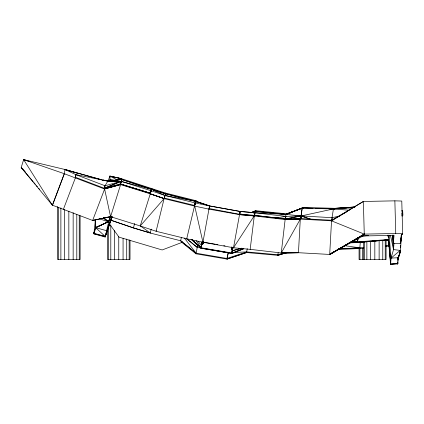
<?xml version="1.0" encoding="UTF-8"?>
<svg xmlns="http://www.w3.org/2000/svg" width="424" height="424" viewBox="0 0 424 424"><rect width="100%" height="100%" fill="white"/><g stroke="black" fill="none" stroke-linecap="round" stroke-linejoin="round"><path stroke-width="0.64" d="M201.638 245.152L202.995 243.721L203.091 241.871M312.954 208.401L302.402 207.983L286.094 214.406L254.75 211.221L254.586 215.514L254.681 214.931M330.28 253.886L329.92 254.453L364.486 234.106L329.92 254.453L298.454 252.715L281.245 252.98L300.648 218.551L302.18 207.972L333.428 208.926L349.265 210.251M254.596 215.424L285.41 218.975L300.876 218.546L302.18 207.972L285.871 214.385L285.612 218.296M301.077 218.519L301.215 215.959L333.428 208.926L354.22 207.511M347.182 208.041L333.428 208.926L331.531 220.84L329.697 254.437L364.264 234.112L395.756 233.492L402.678 233.688L401.199 235.548L400.457 243.524L393.308 243.334L393.011 235.399M332.019 220.136L332.04 219.802L331.971 220.316M332.098 220.21L332.236 217.671L339.942 215.954M349.371 242.904L357.278 242.56L357.676 238.277M350.314 242.539L357.66 242.062L357.898 238.288M337.949 249.46L359.78 248.522L360.283 242.168L363.803 241.881M401.284 236.444L400.537 250.42L398.221 257.723L397.728 263.903L390.573 264.364L391.076 258.089L389.084 235.14M202.995 243.721L203.308 242.03L202.863 243.964M243.307 248.554L231.981 253.064L232.262 250.356L231.493 248.867L231.546 248.045M231.69 247.166L232.479 249.248L232.803 247.34M387.446 235.15L388.729 236.968L388.803 235.839L388.161 235.129M390.695 262.377L390.796 264.343M397.85 261.931L397.505 263.924L397.86 263.468L397.505 263.924M397.935 260.633L397.988 257.363M358.667 238.044L357.776 239.491L357.851 238.373M350.182 242.422L388.612 239.528L390.716 263.834L397.638 263.484L390.573 264.364L388.458 239.92L357.506 242.507M390.716 263.792L388.294 235.85M393.981 243.159L393.53 249.572L391.076 258.089L398.221 257.723M398.014 259.308L400.171 252.301L400.32 250.33L391.076 258.089M400.484 247.791L400.659 245.268M400.876 242.12L401.088 238.966M401.507 210.85L402.683 210.887L402.795 215.217L402.058 216.113L402.8 215.159L401.586 213.701M300.855 216.982L301.215 215.959L311.2 219.441L301.215 215.959L300.95 218.609M400.463 243.466L401.512 236.433M232.649 249.577L232.871 247.234L231.769 252.985L200.918 247.749L192.136 239.74M401.199 235.548L402.673 233.746L401.782 201.045L394.861 200.849L363.591 201.464M357.824 238.293L357.437 242.078L352.28 241.251M232.469 250.701L241.802 248.188L232.432 250.722L233.089 247.272M95.464 219.664L93.948 233.216L105.258 236.47L105.147 237.027L94.054 233.852L93.937 233.258L94.054 233.852L105.258 236.47L112.069 216.797M165.206 194.24L165.344 193.01L121.094 178.568L109.858 176.034L108.141 181.048M254.681 215.323L254.978 212.779L254.554 215.371L233.502 247.749L239.639 214.046L254.331 215.344L254.755 212.753L285.877 214.396L301.061 215.948M281.245 252.98L285.14 219.558L285.834 216.383L300.886 215.948M285.511 218.742L285.447 219.054M303.118 208.491L303.838 207.447L335.087 208.332L354.793 207.044M333.428 208.926L329.453 208.905M400.457 243.524L401.136 237.732M156.18 230.698L156.101 231.287L186.708 238.797L195.644 201.268L165.005 195.491L151.14 190.731L121.057 181.339L107.516 180.931M301.215 215.959L300.648 218.551L331.891 220.257L363.363 201.469L364.264 234.112L331.531 220.84L300.287 219.118L285.14 219.558L254.061 215.922L239.47 214.634L208.894 209.127L194.727 206.122L164.12 198.612L150.483 193.906L151.013 190.689M285.612 218L285.834 216.383L254.681 212.737L240.376 211.486L209.578 205.937L195.862 201.321L165.508 193.715L121.836 179.495L165.471 193.869M285.522 218.604L285.834 216.383L275.42 218.116M400.23 243.53L400.712 240.307M400.903 239.019L401.093 237.732M181.504 242.099L195.962 253.796L227.026 259.101L246.609 252.534L247.229 248.681M278.197 252.794L277.773 255.322L246.609 252.534L227.026 259.101L228.271 252.678L226.93 258.476L196.089 253.197L180.629 240.694L181.377 237.504M251.787 212.62L254.978 211.242M290.779 212.938L286.926 213.844L304.061 207.453L287.149 213.866L255.799 210.717L251.819 212.53L254.75 211.221M287.271 252.513L277.773 255.322L278.928 254.697M286.094 214.406L268.763 212.747M393.61 241.394L393.541 243.27M254.331 215.344L285.41 218.975M201.045 248.199L231.886 253.467L243.795 248.718L231.886 253.467L200.822 248.157L201.676 244.632M203.287 242.305L201.813 244.24L202.184 242.083M232.299 249.853L231.769 252.985M150.478 193.27L150.928 190.662L150.16 193.111M200.918 247.749L202.259 241.95M253.462 213.166L254.681 212.737L240.154 211.444L239.597 214.284L209.069 208.534L202.932 242.237L186.491 238.744M209.006 209.106L209.578 205.937M239.693 213.908L240.148 211.465L209.578 205.953L195.395 202.948L165.005 195.491L151.766 189.327L150.875 191.743M239.587 214.597L240.148 211.465M94.372 232.002L93.948 233.216L95.506 227.587L105.258 236.47L110.023 216.261M201.146 247.743L202.248 241.993L201.586 244.256M231.451 248.591L231.764 246.901M231.493 248.867L231.716 247.717M231.811 247.982L231.594 249.127L232.262 250.356M232.511 250.308L231.886 253.467M209.08 208.582L209.578 205.953L195.862 201.321L194.589 205.46L164.422 198.056L164.337 198.665M109.318 223.739L119.001 237.127L162.154 249.964L182.458 242.221L180.613 240.768L150.292 233.046L133.417 227.948L134.647 223.475M150.292 233.046L151.204 229.13M180.613 240.768L196.1 253.155L195.962 253.796M197.759 244.839L196.1 253.155L184.392 238.076M165.508 193.715L164.364 198.209M194.68 204.988L194.812 205.513M195.067 204.49L194.589 205.46L195.178 202.895L194.568 205.38M192.136 239.724L200.923 247.706L202.248 241.993M165.344 193.01L195.692 200.632L196.884 201.898L195.475 200.578M197.817 244.849L197.208 247.362L208.772 249.344M164.401 197.966L165.005 195.491M103.493 217.904L110.585 216.68L140.233 225.955L164.12 198.612L156.101 231.287L140.233 225.955L150.266 193.842L164.342 198.649L150.483 193.906L120.4 184.519L121.836 179.495L107.892 180.969L102.619 179.956L107.882 181.006L121.057 181.339M150.928 190.662L150.197 193.233L150.928 190.662L150.26 193.201L123.066 184.944L150.26 193.201L120.607 183.947L121.836 179.495L107.887 180.984L105.051 185.77L103.912 188.765M357.278 242.56L388.495 239.809M109.705 180.587C110.473 179.755 109.588 173.776 109.911 177.338M151.527 189.358L121.269 181.408L120.787 182.357M93.842 233.778L94.314 232.061M94.372 232.697L94.054 233.852M106.403 232.495L105.147 237.027L112.063 216.892M94.149 233.285L95.718 227.656L108.274 221.816L95.718 227.656L106.832 230.773M151.14 190.731L151.554 189.258M202.884 241.611L202.709 242.199L233.725 247.791L250.393 249.37M52.237 204.495L52.332 205.158L21.2 167.507L23.638 159.636L64.321 173.718L104.405 188.95L120.612 184.583L110.579 216.701L92.633 220.453L52.332 205.158L64.321 173.718L64.983 169.483L101.484 179.734L65.391 169.695L65.831 169.738M107.712 180.984L120.941 181.371L105.051 185.77L104.405 188.95L120.612 184.583M92.628 220.475L104.617 189.035L110.579 216.701L92.416 220.39M233.725 247.791L233.894 247.219M398.004 258.64L400.176 252.206M120.702 183.226L121.269 181.408L120.39 183.878L104.309 188.288L120.941 181.371L104.315 188.272L75.281 177.216L76.018 174.714L64.978 169.499L23.638 159.636L52.332 205.158M121.921 179.956L122.022 179.665M398.004 258.693L400.171 252.301L400.06 251.003M94.276 232.495L93.847 233.746L94.276 232.506M109.63 180.544L110.055 179.315L114.973 180.417M110.41 216.272L108.518 221.784L110.743 216.309M106.822 230.815L111.533 217.093M106.61 231.886L111.851 216.632M105.258 236.47L112.09 216.579M357.776 239.491L358.195 238.325M52.544 205.237L64.326 173.697M75.313 176.564L76.018 174.714L105.051 185.77M63.383 209.339L75.371 177.9M104.187 188.378L104.331 187.885M194.589 205.46L195.183 203.981M203.07 243.45L202.683 244.176L202.905 243.032L201.861 243.996M354.639 206.986L335.087 208.332L334.319 209.392M334.838 251.257L330.847 253.557L363.008 235.967L364.481 234.165L341.108 247.643M231.891 253.435L233.523 252.391M331.531 220.84L363.363 201.469M329.92 254.453L364.264 234.112M335.978 250.6L339.969 248.3M347.171 211.603L331.891 220.257L333.757 219.68M227.036 259.069L228.192 258.428M103.726 218.116L108.274 221.816L95.506 227.587L108.274 221.816L103.8 218.137M250.992 212.758L255.799 210.717M251.761 212.519L256.022 210.739M285.877 214.396L302.402 207.983M286.926 213.844L303.838 207.447M284.239 252.863L277.9 254.744L246.742 251.93L226.93 258.476M277.773 255.322L285.182 252.921M277.778 255.29L287.276 252.497M104.405 188.95L120.4 184.519L104.309 188.288M300.51 219.129L285.516 218.975L300.992 215.943L332.236 217.671M285.516 218.975L300.992 215.959M121.836 179.495L107.882 181.006L105.226 180.677M341.437 208.672L334.997 208.454L354.92 207.06M359.78 248.522L363.681 248.199M385.761 246.355L389.009 246.079M361.969 236.078L368.557 235.537M386.19 240.048L388.824 239.836M363.819 247.595L338.75 248.851L359.923 247.87L345.014 245.734M385.904 245.788L389.147 245.523M357.66 242.099L388.453 239.952M348.491 207.961L353.733 207.622M390.467 235.368L393.53 249.572L400.309 250.43M350.182 242.448L357.437 242.12M357.003 242.311L353.07 242.48L357.003 242.305M234.207 252.439L246.742 251.93M285.145 219.537L300.293 219.097L298.454 252.715L281.472 253.001L250.165 249.344L254.289 215.948M363.008 235.967L394.05 235.352L393.308 243.334L393.08 234.923M281.472 253.001L298.676 252.725M401.544 215.122L402.8 215.159M315.594 208.486L326.814 208.825M239.47 214.618L254.066 215.906L239.74 214.056M255.619 211.412L267.449 212.615M102.115 180.29L103.361 180.444M335.087 208.332L335.506 208.401M202.036 241.913L215.286 244.182M216.579 244.447L217.894 244.627M223.75 245.676L225.049 245.899M210.06 249.561L211.343 249.784M212.631 250.001L226.125 252.312M75.806 174.635L108.078 181.143M117.734 180.094L109.832 176.124L121.094 178.568L121.089 179.919M109.832 176.124L121.068 178.663L121.158 179.946M165.487 193.816L195.618 201.368M78.35 173.575L64.983 169.483L66.732 170.316M23.638 159.636L29.298 161.39M209.557 205.979L195.862 201.321L196.789 202.227M110.606 220.083L133.433 227.874L150.308 232.972L140.28 225.897M111.04 220.294L133.417 227.948M99.455 218.773L108.168 221.779M181.488 241.728L182.458 242.221M155.915 191.144L150.801 188.373L154.728 190.63M103.424 217.772L108.491 221.885L103.562 217.766M186.544 238.675L197.208 247.362L186.549 238.648M191.076 239.263L200.822 248.157M33.104 181.695L21.2 167.507L23.124 169.266M195.904 200.95L195.692 200.632L197.102 201.951M195.692 200.632L197.096 201.962M387.769 235.903L388.729 236.968M21.2 167.507L22.991 169.446M23.887 170.422L25.228 171.874M33.952 182.707L35.229 184.228M36.506 185.749L37.354 186.761M38.632 188.282L39.48 189.295M198.072 241.272L201.336 245.385M196.259 240.726L200.923 247.706M194.727 206.122L202.932 242.237M388.559 235.76L388.723 236.905L388.617 235.691M401.348 234.366L401.517 236.332M397.903 258.036L398.014 259.34M397.754 262.127L397.866 263.426M392.301 235.166L393.541 249.471M203.043 241.977L203.085 243.175M402.683 210.887L402.795 215.217M394.861 200.849L395.756 233.492M386.079 239.756L386.079 259.483L359.064 259.483L359.064 248.459M385.225 239.857L385.225 259.483M382.782 240.397L382.782 259.483M379.13 240.45L379.13 259.483M374.827 241.06L374.827 259.483M370.518 241.214L370.518 259.483M366.866 241.616L366.866 259.483M364.428 241.781L364.428 259.483M363.569 241.707L363.569 259.483M362.361 248.39L362.361 259.483M359.923 248.559L359.923 259.483M130.014 240.466L130.014 259.483L107.5 259.483L107.5 228.419M129.156 239.793L129.156 259.483M126.718 239.03L126.718 259.483M123.066 238.368L123.066 259.483M118.757 236.507L118.757 259.483M114.448 230.624L114.448 259.483M110.797 225.065L110.797 259.483M108.359 226.05L108.359 259.483M80.099 215.821L80.099 259.483L57.585 259.483L57.585 206.573M79.24 215.201L79.24 259.483M76.802 214.581L76.802 259.483M73.151 212.705L73.151 259.483M68.842 211.21L68.842 259.483M64.533 209.419L64.533 259.483M60.881 207.887L60.881 259.483M58.443 207.272L58.443 259.483M397.733 263.871L397.617 262.567L397.733 263.871M95.591 226.315L95.495 227.624L95.199 219.86L95.495 227.624L95.607 226.321"/></g></svg>
